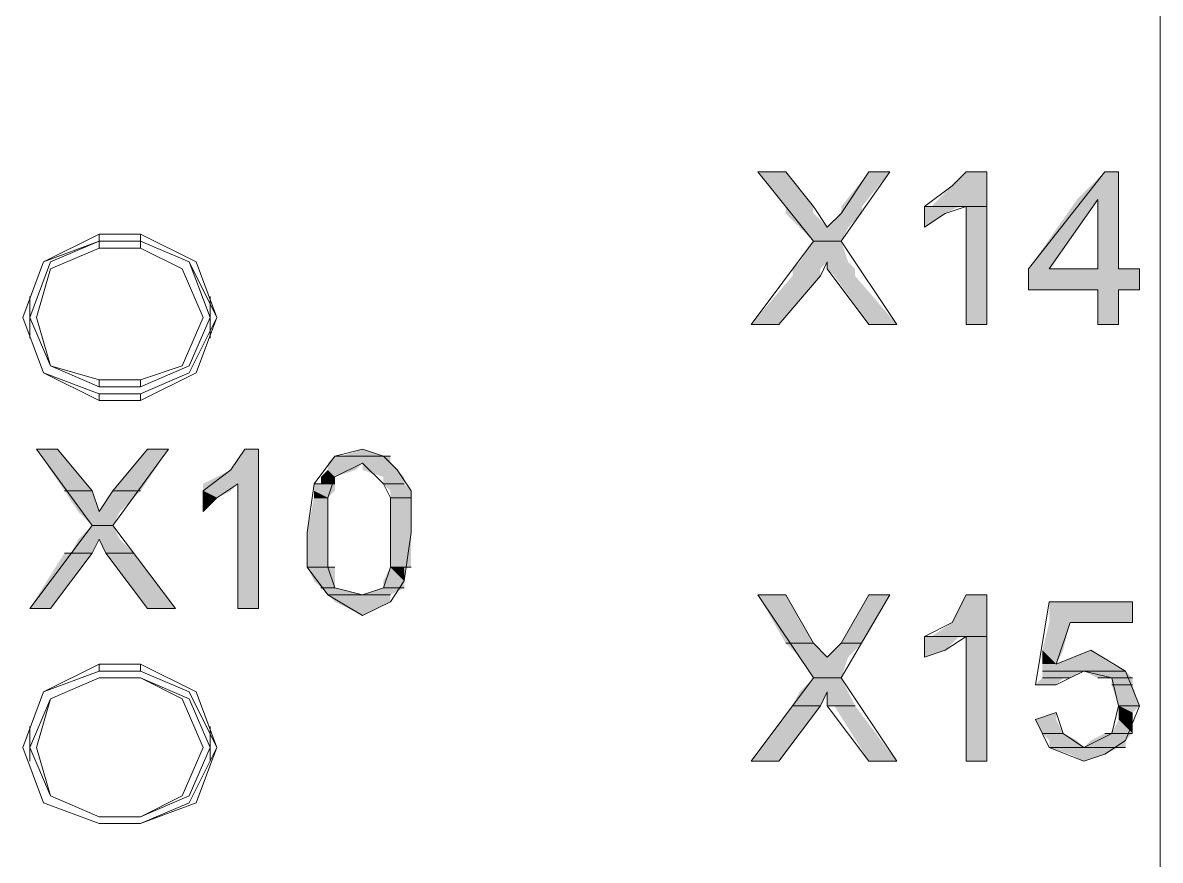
# Model space of a CAD drawing. Header units: millimetres. Extents: x -11 to 1219, y 0 to 1751.
# Drawn here: x 255.34 to 264.63, y 901.69 to 908.53 of the extents above; entities that cross this region are included whole.
import ezdxf

# ---------------------------------------------------------------- set-up
doc = ezdxf.new("R2010")
doc.units = ezdxf.units.MM
doc.header["$LTSCALE"] = 10
doc.layers.add('_MULTI_WIRE', color=9, linetype='CONTINUOUS')
doc.layers.add('PDF_Geometry', color=7, linetype='CONTINUOUS', true_color=0x151d1f)
doc.layers.add('PDF_Solid Fills', color=7, linetype='CONTINUOUS', true_color=0x070809)
doc.layers.get('_MULTI_WIRE').off()

# ---------------------------------------------------------------- blocks, each defined once
blk = doc.blocks.new('DVP-28SWS211R')
at = {"layer": 'PDF_Geometry', "color": 7, "lineweight": 9, "true_color": 0xffffff}
for p, q in [((11.7834, -70.4175), (11.7834, -37.9564)), ((8.4977, -57.1612), (8.7243, -57.1612)), ((8.7243, -57.1612), (8.4977, -57.1612)), ((8.7243, -57.1612), (8.4977, -57.1612)), ((8.4977, -57.1612), (8.9509, -57.7277)), ((8.9509, -57.4444), (8.7243, -57.1612)), ((9.1775, -57.7277), (9.5741, -57.1612)), ((9.4041, -57.1612), (9.1775, -57.5011)), ((9.4041, -57.1612), (9.574, -57.1612)), ((9.574, -57.1612), (9.4041, -57.1612)), ((9.5741, -57.1612), (9.4041, -57.1612)), ((10.1972, -57.1612), (10.0839, -57.2745)), ((10.1972, -57.1612), (10.3672, -57.1612)), ((10.3672, -57.1612), (10.1972, -57.1612)), ((10.3672, -57.1612), (10.1972, -57.1612)), ((10.3672, -58.4075), (10.3672, -57.1612)), ((11.3302, -57.1612), (10.7071, -57.9543)), ((11.4436, -57.1612), (11.3302, -57.1612)), ((11.3303, -57.1612), (11.4436, -57.1612)), ((11.4436, -57.1612), (11.3303, -57.1612)), ((11.4436, -57.9543), (11.4436, -57.1612)), ((10.0839, -57.2745), (9.8573, -57.4444)), ((10.877, -57.9542), (11.2736, -57.3877)), ((11.2736, -57.3877), (11.2736, -57.9542)), ((9.0642, -57.6144), (8.9509, -57.4444)), ((9.1775, -57.5011), (9.0642, -57.6144)), ((9.914, -57.4444), (9.8573, -57.4444)), ((9.8573, -57.4444), (10.1406, -57.4444)), ((9.8573, -57.4444), (9.8573, -57.6144)), ((9.8573, -57.6144), (10.0273, -57.5011)), ((10.1406, -57.4444), (9.914, -57.4444)), ((9.914, -57.4444), (10.1972, -57.4444)), ((10.1406, -57.4444), (9.914, -57.4444)), ((10.0273, -57.5011), (10.1972, -57.4444)), ((10.1972, -57.4444), (10.1406, -57.4444)), ((10.1972, -57.4444), (10.3672, -57.4444)), ((10.3672, -57.4444), (10.1972, -57.4444)), ((10.1972, -57.4444), (10.3672, -57.4444)), ((10.3672, -57.4444), (10.1972, -57.4444)), ((10.1972, -57.4444), (10.1972, -58.4075)), ((2.6626, -57.8976), (3.1158, -57.671)), ((3.1158, -57.671), (3.1158, -57.7276)), ((3.1158, -57.671), (3.4557, -57.671)), ((3.4557, -57.671), (3.4557, -57.7276)), ((3.4557, -57.671), (3.9089, -57.8976)), ((2.6626, -57.8976), (3.1158, -57.7276)), ((3.1158, -57.7276), (2.7192, -57.8976)), ((3.1158, -57.7843), (2.7192, -57.9542)), ((3.1158, -57.7276), (3.1158, -57.7843)), ((3.4557, -57.7276), (3.1158, -57.7276)), ((3.1158, -57.7276), (3.4557, -57.7276)), ((3.4557, -57.7843), (3.1158, -57.7843)), ((3.4557, -57.7276), (3.4557, -57.7843)), ((3.4557, -57.7277), (3.8523, -57.8976)), ((3.8523, -57.8976), (3.4557, -57.7277)), ((3.7956, -57.9543), (3.4557, -57.7843)), ((8.9509, -57.7277), (8.441, -58.4075)), ((8.9509, -57.7276), (9.1775, -57.7276)), ((9.1775, -57.7276), (8.9509, -57.7276)), ((8.9509, -57.7276), (9.1775, -57.7276)), ((9.1775, -57.7276), (8.9509, -57.7276)), ((9.6307, -58.4075), (9.1775, -57.7277)), ((2.4926, -58.3508), (2.6626, -57.8976)), ((2.4926, -58.3508), (2.6626, -57.8976)), ((2.7192, -57.8976), (2.5493, -58.3508)), ((2.7192, -57.9542), (2.6059, -58.3508)), ((3.9656, -58.3508), (3.7956, -57.9543)), ((3.8523, -57.8976), (4.0222, -58.3508)), ((4.0789, -58.3508), (3.8523, -57.8976)), ((3.9089, -57.8976), (4.0789, -58.3508)), ((9.0075, -58.0109), (9.0642, -57.8976)), ((9.0642, -57.8976), (9.0642, -57.9543)), ((9.0642, -57.9543), (9.4041, -58.4075)), ((10.7071, -57.9543), (10.7071, -58.1242)), ((10.877, -57.9542), (11.2736, -57.9542)), ((11.2736, -57.9542), (10.877, -57.9542)), ((11.2736, -57.9542), (10.877, -57.9542)), ((11.4436, -57.9542), (11.6135, -57.9542)), ((11.6135, -57.9542), (11.4436, -57.9542)), ((11.6135, -57.9543), (11.4436, -57.9543)), ((11.6135, -58.1242), (11.6135, -57.9543)), ((8.6676, -58.4075), (9.0075, -58.0109)), ((10.7071, -58.1242), (11.2736, -58.1242)), ((11.2736, -58.1242), (10.7071, -58.1242)), ((10.7071, -58.1242), (11.2736, -58.1242)), ((11.2736, -58.1242), (11.2736, -58.4075)), ((11.4436, -58.1242), (11.6135, -58.1242)), ((11.6135, -58.1242), (11.4436, -58.1242)), ((11.4436, -58.4075), (11.4436, -58.1242)), ((11.4436, -58.1242), (11.6135, -58.1242)), ((2.5493, -58.5208), (2.5493, -58.1809)), ((4.0222, -58.5208), (4.0222, -58.1809)), ((2.6626, -58.804), (2.4926, -58.3508)), ((2.6626, -58.804), (2.4926, -58.3508)), ((2.5493, -58.3508), (2.7192, -58.7474)), ((2.6059, -58.3508), (2.7192, -58.7474)), ((3.7956, -58.7474), (3.9656, -58.3508)), ((4.0222, -58.3508), (3.8523, -58.7474)), ((3.8523, -58.804), (4.0789, -58.3508)), ((4.0789, -58.3508), (3.9089, -58.804)), ((8.441, -58.4075), (8.6676, -58.4075)), ((8.6676, -58.4075), (8.441, -58.4075)), ((8.441, -58.4075), (8.6676, -58.4075)), ((9.4041, -58.4075), (9.6307, -58.4075)), ((9.6307, -58.4075), (9.4041, -58.4075)), ((9.4041, -58.4075), (9.6307, -58.4075)), ((10.1972, -58.4075), (10.3672, -58.4075)), ((10.3672, -58.4075), (10.1972, -58.4075)), ((10.1972, -58.4075), (10.3672, -58.4075)), ((11.2736, -58.4075), (11.4436, -58.4075)), ((11.4436, -58.4075), (11.2736, -58.4075)), ((11.2736, -58.4075), (11.4436, -58.4075)), ((3.1158, -58.974), (2.6626, -58.804)), ((3.1158, -59.0306), (2.6626, -58.804)), ((2.7192, -58.7474), (3.1158, -58.9173)), ((2.7192, -58.7474), (3.1158, -58.8607)), ((3.8523, -58.7474), (3.4557, -58.9173)), ((3.4557, -58.8607), (3.7956, -58.7474)), ((3.9089, -58.804), (3.4557, -59.0306)), ((3.4557, -58.974), (3.8523, -58.804)), ((3.1158, -58.9173), (3.1158, -58.8607)), ((3.1158, -58.8607), (3.4557, -58.8607)), ((3.4557, -58.9173), (3.4557, -58.8607)), ((3.4557, -58.9173), (3.1158, -58.9173)), ((3.1158, -59.0306), (3.1158, -58.974)), ((3.1158, -58.974), (3.4557, -58.974)), ((3.4557, -59.0306), (3.4557, -58.974)), ((3.4557, -59.0306), (3.1158, -59.0306)), ((2.6059, -59.4272), (2.7759, -59.4272)), ((2.7759, -59.4272), (2.6059, -59.4272)), ((2.7759, -59.4272), (2.6059, -59.4272)), ((2.6059, -59.4272), (3.0591, -60.0503)), ((3.0591, -59.7671), (2.7759, -59.4272)), ((3.2291, -60.0503), (3.6823, -59.4272)), ((3.5124, -59.4272), (3.2291, -59.7671)), ((3.5124, -59.4272), (3.6823, -59.4272)), ((3.6823, -59.4272), (3.5124, -59.4272)), ((3.6823, -59.4272), (3.5124, -59.4272)), ((4.3055, -59.4272), (4.1922, -59.5971)), ((4.3055, -59.4272), (4.4188, -59.4272)), ((4.4188, -59.4272), (4.3055, -59.4272)), ((4.4188, -59.4272), (4.3055, -59.4272)), ((4.4188, -60.7301), (4.4188, -59.4272)), ((5.2685, -59.4272), (5.0419, -59.4838)), ((5.4385, -59.4838), (5.2685, -59.4272)), ((5.0419, -59.4838), (4.872, -59.7104)), ((5.0986, -59.4838), (5.0419, -59.4838)), ((5.0419, -59.4838), (5.4951, -59.4838)), ((5.0419, -59.6538), (5.2685, -59.5405)), ((5.4951, -59.4838), (5.0986, -59.4838)), ((5.0986, -59.4838), (5.4951, -59.4838)), ((5.4951, -59.4838), (5.0986, -59.4838)), ((5.2685, -59.5405), (5.4385, -59.7105)), ((5.5518, -59.5971), (5.4385, -59.4838)), ((4.1922, -59.5971), (3.9656, -59.7671)), ((5.6651, -59.7671), (5.5518, -59.5971)), ((4.0789, -59.8237), (4.2488, -59.7104)), ((4.2488, -59.7104), (4.2488, -60.7301)), ((4.872, -59.7104), (4.8153, -60.107)), ((4.9286, -59.7104), (4.872, -59.7104)), ((4.872, -59.7104), (5.0419, -59.7104)), ((5.0419, -59.7104), (4.9286, -59.7104)), ((4.9286, -59.7104), (5.0419, -59.7104)), ((5.0419, -59.7104), (4.9286, -59.7104)), ((4.9853, -59.8238), (5.0419, -59.6538)), ((5.4385, -59.7104), (5.6085, -59.7104)), ((5.6085, -59.7104), (5.4385, -59.7104)), ((5.4385, -59.7104), (5.6085, -59.7104)), ((5.6085, -59.7104), (5.4385, -59.7104)), ((5.4385, -59.7105), (5.4951, -59.8238)), ((2.8326, -59.7671), (3.0592, -59.7671)), ((3.0592, -59.7671), (2.8326, -59.7671)), ((2.8326, -59.7671), (3.0592, -59.7671)), ((3.0592, -59.7671), (2.8326, -59.7671)), ((3.1158, -59.937), (3.0591, -59.7671)), ((3.2291, -59.7671), (3.1158, -59.937)), ((3.2291, -59.7671), (3.4557, -59.7671)), ((3.4557, -59.7671), (3.2291, -59.7671)), ((3.2291, -59.7671), (3.4557, -59.7671)), ((3.4557, -59.7671), (3.2291, -59.7671)), ((3.9656, -59.7671), (3.9656, -59.937)), ((3.9656, -59.937), (4.0789, -59.8237)), ((4.872, -59.8238), (4.9853, -59.8238)), ((4.9853, -59.8238), (4.872, -59.8238)), ((4.872, -59.8238), (4.9853, -59.8238)), ((4.9853, -59.8238), (4.872, -59.8238)), ((4.9853, -60.107), (4.9853, -59.8238)), ((5.4951, -59.8238), (5.4951, -60.107)), ((5.4952, -59.8238), (5.6651, -59.8238)), ((5.6651, -59.8238), (5.4952, -59.8238)), ((5.4952, -59.8238), (5.6651, -59.8238)), ((5.6651, -59.8238), (5.4952, -59.8238)), ((5.6651, -60.107), (5.6651, -59.7671)), ((3.0591, -60.0503), (2.5493, -60.7302)), ((3.0592, -60.0504), (3.2291, -60.0504)), ((3.2291, -60.0504), (3.0592, -60.0504)), ((3.0592, -60.0504), (3.2291, -60.0504)), ((3.2291, -60.0504), (3.0592, -60.0504)), ((3.739, -60.7302), (3.2291, -60.0503)), ((4.8153, -60.107), (4.8153, -60.3903)), ((4.9853, -60.3903), (4.9853, -60.107)), ((5.4951, -60.107), (5.4951, -60.3903)), ((5.6084, -60.5036), (5.6651, -60.107)), ((3.0591, -60.2769), (3.1158, -60.1636)), ((3.1158, -60.1636), (3.1724, -60.2769)), ((2.7192, -60.7302), (3.0591, -60.2769)), ((2.8892, -60.277), (2.8326, -60.277)), ((2.8326, -60.277), (3.0592, -60.277)), ((3.0592, -60.277), (2.8892, -60.277)), ((2.8892, -60.277), (3.0592, -60.277)), ((3.0592, -60.277), (2.8892, -60.277)), ((3.1724, -60.2769), (3.5124, -60.7302)), ((3.1725, -60.277), (3.3991, -60.277)), ((3.3991, -60.277), (3.1725, -60.277)), ((3.1725, -60.277), (3.3991, -60.277)), ((3.3991, -60.277), (3.1725, -60.277)), ((4.8153, -60.3903), (4.9853, -60.3903)), ((4.9853, -60.3903), (4.8153, -60.3903)), ((4.8153, -60.3903), (4.9853, -60.3903)), ((4.9853, -60.3903), (4.8153, -60.3903)), ((4.8153, -60.3903), (5.0419, -60.3903)), ((5.0419, -60.3903), (4.8153, -60.3903)), ((4.8153, -60.3903), (5.0419, -60.3903)), ((5.0419, -60.3903), (4.8153, -60.3903)), ((4.8153, -60.3903), (4.9853, -60.6169)), ((5.0419, -60.5602), (4.9853, -60.3903)), ((5.4951, -60.3903), (5.4385, -60.5602)), ((5.4952, -60.3903), (5.6651, -60.3903)), ((5.6651, -60.3903), (5.4952, -60.3903)), ((5.4952, -60.3903), (5.6651, -60.3903)), ((5.6651, -60.3903), (5.4952, -60.3903)), ((5.4952, -60.3903), (5.6085, -60.3903)), ((5.6085, -60.3903), (5.4952, -60.3903)), ((5.4952, -60.3903), (5.6651, -60.3903)), ((5.6085, -60.3903), (5.4952, -60.3903)), ((5.6651, -60.3903), (5.6085, -60.3903)), ((4.9286, -60.5602), (5.0419, -60.5602)), ((5.0419, -60.5602), (4.9286, -60.5602)), ((4.9286, -60.5602), (5.0419, -60.5602)), ((5.0419, -60.5602), (4.9286, -60.5602)), ((5.2685, -60.6169), (5.0419, -60.5602)), ((5.4385, -60.5602), (5.2685, -60.6169)), ((5.4385, -60.5602), (5.6085, -60.5602)), ((5.6085, -60.5602), (5.4385, -60.5602)), ((5.4385, -60.5602), (5.6085, -60.5602)), ((5.6085, -60.5602), (5.4385, -60.5602)), ((5.4951, -60.6735), (5.6084, -60.5036)), ((4.9853, -60.6169), (5.2685, -60.6169)), ((5.2685, -60.6169), (4.9853, -60.6169)), ((4.9853, -60.6169), (5.2685, -60.6169)), ((5.2685, -60.6169), (4.9853, -60.6169)), ((4.9853, -60.6169), (5.2685, -60.7868)), ((5.2686, -60.6169), (5.4952, -60.6169)), ((5.4952, -60.6169), (5.2686, -60.6169)), ((5.2686, -60.6169), (5.4952, -60.6169)), ((5.4952, -60.6169), (5.2686, -60.6169)), ((8.4977, -60.6169), (8.7243, -60.6169)), ((8.7243, -60.6169), (8.4977, -60.6169)), ((8.7243, -60.6169), (8.4977, -60.6169)), ((8.4977, -60.6169), (8.9509, -61.2967)), ((8.9509, -61.0134), (8.7243, -60.6169)), ((9.1775, -61.2967), (9.5741, -60.6169)), ((9.4041, -60.6169), (9.1775, -61.0134)), ((9.4041, -60.6169), (9.574, -60.6169)), ((9.574, -60.6169), (9.4041, -60.6169)), ((9.5741, -60.6169), (9.4041, -60.6169)), ((10.1972, -60.6169), (10.0839, -60.8435)), ((10.1972, -60.6169), (10.3672, -60.6169)), ((10.3672, -60.6169), (10.1972, -60.6169)), ((10.3672, -60.6169), (10.1972, -60.6169)), ((10.3672, -61.9765), (10.3672, -60.6169)), ((2.5493, -60.7302), (2.7192, -60.7302)), ((2.7192, -60.7302), (2.5493, -60.7302)), ((2.5493, -60.7302), (2.7192, -60.7302)), ((3.5124, -60.7302), (3.739, -60.7302)), ((3.739, -60.7302), (3.5124, -60.7302)), ((3.5124, -60.7302), (3.739, -60.7302)), ((4.2488, -60.7301), (4.4188, -60.7301)), ((4.2488, -60.7302), (4.4188, -60.7302)), ((4.4188, -60.7302), (4.2488, -60.7302)), ((5.2685, -60.7868), (5.4951, -60.6735)), ((10.877, -60.6735), (10.7637, -61.3533)), ((10.877, -60.6735), (11.5568, -60.6735)), ((11.5568, -60.6735), (10.877, -60.6735)), ((11.5568, -60.6735), (10.877, -60.6735)), ((11.5568, -60.8435), (11.5568, -60.6735)), ((10.0839, -60.8435), (9.8573, -60.9568)), ((10.9337, -61.1834), (11.047, -60.8435)), ((11.047, -60.8435), (11.5568, -60.8435)), ((11.5568, -60.8435), (11.047, -60.8435)), ((11.047, -60.8435), (11.5568, -60.8435)), ((8.7243, -61.0134), (8.9509, -61.0134)), ((8.9509, -61.0134), (8.7243, -61.0134)), ((8.7243, -61.0134), (8.9509, -61.0134)), ((8.9509, -61.0134), (8.7243, -61.0134)), ((9.0642, -61.1267), (8.9509, -61.0134)), ((9.1775, -61.0134), (9.0642, -61.1267)), ((9.1775, -61.0134), (9.3474, -61.0134)), ((9.3474, -61.0134), (9.1775, -61.0134)), ((9.1775, -61.0134), (9.3474, -61.0134)), ((9.3474, -61.0134), (9.1775, -61.0134)), ((9.914, -60.9568), (9.8573, -60.9568)), ((9.8573, -60.9568), (10.1406, -60.9568)), ((9.8573, -60.9568), (9.8573, -61.1267)), ((10.1406, -60.9568), (9.914, -60.9568)), ((9.914, -60.9568), (10.1972, -60.9568)), ((10.1406, -60.9568), (9.914, -60.9568)), ((10.0273, -61.0701), (10.1972, -60.9568)), ((10.1972, -60.9568), (10.1406, -60.9568)), ((10.1972, -60.9568), (10.3672, -60.9568)), ((10.3672, -60.9568), (10.1972, -60.9568)), ((10.1972, -60.9568), (10.3672, -60.9568)), ((10.3672, -60.9568), (10.1972, -60.9568)), ((10.1972, -60.9568), (10.1972, -61.9765)), ((9.8573, -61.1267), (10.0273, -61.0701)), ((11.2169, -61.0701), (10.9337, -61.1834)), ((11.5002, -61.24), (11.2169, -61.0701)), ((2.6626, -61.41), (3.1158, -61.1834)), ((3.1158, -61.1834), (3.1158, -61.2401)), ((3.1158, -61.1834), (3.4557, -61.1834)), ((3.4557, -61.1834), (3.4557, -61.2401)), ((3.9089, -61.41), (3.4557, -61.1834)), ((3.1158, -61.2401), (2.6626, -61.41)), ((2.7192, -61.4667), (3.1158, -61.2967)), ((3.1158, -61.2967), (2.7192, -61.4667)), ((3.4557, -61.2401), (3.1158, -61.2401)), ((3.1158, -61.2967), (3.1158, -61.2967)), ((3.1158, -61.2967), (3.4557, -61.2967)), ((3.4557, -61.2967), (3.1158, -61.2967)), ((3.4557, -61.2401), (3.8523, -61.41)), ((3.4557, -61.2967), (3.4557, -61.2967)), ((3.4557, -61.2967), (3.7956, -61.4666)), ((3.8523, -61.4666), (3.4557, -61.2967)), ((8.9509, -61.2967), (8.441, -61.9765)), ((8.9509, -61.2967), (9.1775, -61.2967)), ((9.1775, -61.2967), (8.9509, -61.2967)), ((8.9509, -61.2967), (9.1775, -61.2967)), ((9.1775, -61.2967), (8.9509, -61.2967)), ((9.6307, -61.9765), (9.1775, -61.2967)), ((10.8204, -61.2401), (11.5002, -61.2401)), ((11.5002, -61.2401), (10.8204, -61.2401)), ((10.8204, -61.2401), (11.5002, -61.2401)), ((11.5002, -61.2401), (10.8204, -61.2401)), ((10.8204, -61.2967), (10.9903, -61.2967)), ((10.9903, -61.2967), (10.8204, -61.2967)), ((10.8204, -61.2967), (11.047, -61.2967)), ((10.9903, -61.2967), (10.8204, -61.2967)), ((10.9337, -61.3533), (11.047, -61.2967)), ((11.047, -61.2967), (10.9903, -61.2967)), ((11.047, -61.2967), (11.1603, -61.24)), ((11.1603, -61.24), (11.3869, -61.2967)), ((11.2736, -61.2967), (11.5569, -61.2967)), ((11.5569, -61.2967), (11.2736, -61.2967)), ((11.2736, -61.2967), (11.5569, -61.2967)), ((11.5569, -61.2967), (11.2736, -61.2967)), ((11.3869, -61.2967), (11.4435, -61.5233)), ((11.6135, -61.5233), (11.5002, -61.24)), ((2.4926, -61.8632), (2.6626, -61.41)), ((2.6626, -61.41), (2.4926, -61.8632)), ((3.8523, -61.41), (4.0789, -61.8632)), ((4.0789, -61.8632), (3.9089, -61.41)), ((9.0075, -61.5233), (9.0642, -61.41)), ((9.0642, -61.41), (9.0642, -61.5233)), ((10.7637, -61.3533), (10.9337, -61.3533)), ((10.7637, -61.3534), (10.9337, -61.3534)), ((10.9337, -61.3534), (10.7637, -61.3534)), ((11.3869, -61.3534), (11.5569, -61.3534)), ((11.5569, -61.3534), (11.3869, -61.3534)), ((11.3869, -61.3534), (11.5569, -61.3534)), ((11.5569, -61.3534), (11.3869, -61.3534)), ((2.7192, -61.4667), (2.5493, -61.8632)), ((2.6059, -61.8632), (2.7192, -61.4667)), ((3.7956, -61.4666), (3.9656, -61.8632)), ((4.0222, -61.8632), (3.8523, -61.4666)), ((8.6676, -61.9765), (9.0075, -61.5233)), ((8.7809, -61.5233), (9.0075, -61.5233)), ((9.0075, -61.5233), (8.7809, -61.5233)), ((8.7809, -61.5233), (9.0075, -61.5233)), ((9.0075, -61.5233), (8.7809, -61.5233)), ((9.0642, -61.5233), (9.2908, -61.5233)), ((9.2908, -61.5233), (9.0642, -61.5233)), ((9.0642, -61.5233), (9.2908, -61.5233)), ((9.2908, -61.5233), (9.0642, -61.5233)), ((9.0642, -61.5233), (9.4041, -61.9765)), ((10.9337, -61.5799), (10.7637, -61.6366)), ((10.9903, -61.7499), (10.9337, -61.5799)), ((11.4435, -61.5233), (11.3869, -61.7499)), ((11.4436, -61.5233), (11.6135, -61.5233)), ((11.6135, -61.5233), (11.4436, -61.5233)), ((11.4436, -61.5233), (11.6135, -61.5233)), ((11.6135, -61.5233), (11.4436, -61.5233)), ((11.5002, -61.8065), (11.6135, -61.5233)), ((10.7637, -61.6366), (10.877, -61.8632)), ((2.5493, -61.9765), (2.5493, -61.6932)), ((4.0222, -61.9765), (4.0222, -61.6932)), ((10.8204, -61.7499), (10.9903, -61.7499)), ((10.9903, -61.7499), (10.8204, -61.7499)), ((10.8204, -61.7499), (10.9903, -61.7499)), ((10.9903, -61.7499), (10.8204, -61.7499)), ((11.1603, -61.8632), (10.9903, -61.7499)), ((11.3869, -61.7499), (11.1603, -61.8632)), ((11.3869, -61.7499), (11.3303, -61.7499)), ((11.3303, -61.7499), (11.5569, -61.7499)), ((11.5569, -61.7499), (11.3869, -61.7499)), ((11.3869, -61.7499), (11.5569, -61.7499)), ((11.5569, -61.7499), (11.3869, -61.7499)), ((2.6626, -62.3164), (2.4926, -61.8632)), ((2.4926, -61.8632), (2.6626, -62.3164)), ((2.5493, -61.8632), (2.7192, -62.2598)), ((2.7192, -62.2598), (2.6059, -61.8632)), ((3.9656, -61.8632), (3.7956, -62.2597)), ((4.0789, -61.8632), (3.8523, -62.3164)), ((3.8523, -62.2597), (4.0222, -61.8632)), ((3.9089, -62.3164), (4.0789, -61.8632)), ((10.877, -61.8632), (11.4435, -61.8632)), ((11.4435, -61.8632), (10.877, -61.8632)), ((10.877, -61.8632), (11.5002, -61.8632)), ((11.4435, -61.8632), (10.877, -61.8632)), ((10.877, -61.8632), (11.1603, -61.9765)), ((11.3302, -61.9198), (11.5002, -61.8065)), ((11.5002, -61.8632), (11.4435, -61.8632)), ((11.1603, -61.9765), (11.3302, -61.9198)), ((8.441, -61.9765), (8.6676, -61.9765)), ((8.6676, -61.9765), (8.441, -61.9765)), ((8.441, -61.9765), (8.6676, -61.9765)), ((9.4041, -61.9765), (9.6307, -61.9765)), ((9.6307, -61.9765), (9.4041, -61.9765)), ((9.4041, -61.9765), (9.6307, -61.9765)), ((10.1972, -61.9765), (10.3672, -61.9765)), ((10.3672, -61.9765), (10.1972, -61.9765)), ((10.1972, -61.9765), (10.3672, -61.9765)), ((3.1158, -62.4864), (2.6626, -62.3164)), ((2.6626, -62.3164), (3.1158, -62.4864)), ((3.1158, -62.4297), (2.7192, -62.2598)), ((2.7192, -62.2598), (3.1158, -62.4297)), ((3.7956, -62.2597), (3.4557, -62.4297)), ((3.4557, -62.4297), (3.8523, -62.2597)), ((3.8523, -62.3164), (3.4557, -62.4864)), ((3.4557, -62.4864), (3.9089, -62.3164)), ((3.1158, -62.4297), (3.1158, -62.4297)), ((3.4557, -62.4297), (3.1158, -62.4297)), ((3.1158, -62.4297), (3.4557, -62.4297)), ((3.4557, -62.4297), (3.4557, -62.4297)), ((3.1158, -62.4864), (3.1158, -62.4864)), ((3.4557, -62.4864), (3.1158, -62.4864)), ((3.1158, -62.4864), (3.4557, -62.4864)), ((3.4557, -62.4864), (3.4557, -62.4864))]:
    blk.add_line(p, q, dxfattribs=at)
at = {"layer": 'PDF_Solid Fills', "color": 7, "lineweight": 9, "true_color": 0xffffff, "transparency": 33554559}
for points in [[(8.4977, -57.1612), (8.7243, -57.4444), (8.9509, -57.4444)], [(8.4977, -57.1612), (8.7243, -57.1612), (8.9509, -57.4444)], [(9.4041, -57.1612), (9.1775, -57.4444), (9.3474, -57.4444)], [(9.4041, -57.1612), (9.574, -57.1612), (9.3474, -57.4444)], [(10.1972, -57.1612), (10.0839, -57.2745), (10.3672, -57.2745)], [(10.1972, -57.1612), (10.3672, -57.1612), (10.3672, -57.2745)], [(11.3303, -57.1612), (11.1036, -57.3878), (11.4436, -57.3878)], [(11.3303, -57.1612), (11.4436, -57.1612), (11.4436, -57.3878)], [(10.0839, -57.2745), (9.914, -57.4444), (10.3672, -57.4444)], [(10.0839, -57.2745), (10.3672, -57.2745), (10.3672, -57.4444)], [(11.1036, -57.3878), (10.7071, -57.9543), (10.877, -57.9543)], [(11.1036, -57.3878), (11.2736, -57.3878), (10.877, -57.9543)], [(11.2736, -57.3878), (11.2736, -57.9543), (11.4436, -57.9543)], [(11.2736, -57.3878), (11.4436, -57.3878), (11.4436, -57.9543)], [(8.7243, -57.4444), (8.7243, -57.5011), (8.9509, -57.5011)], [(8.7243, -57.4444), (8.9509, -57.4444), (8.9509, -57.5011)], [(8.7243, -57.501), (8.8376, -57.6144), (9.0642, -57.6144)], [(8.7243, -57.501), (8.9509, -57.501), (9.0642, -57.6144)], [(9.1775, -57.501), (9.0642, -57.6144), (9.2341, -57.6144)], [(9.1775, -57.4444), (9.1775, -57.5011), (9.3474, -57.5011)], [(9.1775, -57.4444), (9.3474, -57.4444), (9.3474, -57.5011)], [(9.1775, -57.501), (9.3474, -57.501), (9.2341, -57.6144)], [(9.8573, -57.4444), (9.8573, -57.5011), (10.0273, -57.5011)], [(9.8573, -57.4444), (10.1406, -57.4444), (10.0273, -57.5011)], [(9.8573, -57.501), (10.0273, -57.501), (9.8573, -57.6144)], [(10.1972, -57.4444), (10.1972, -57.5011), (10.3672, -57.5011)], [(10.1972, -57.4444), (10.3672, -57.4444), (10.3672, -57.5011)], [(10.1972, -57.501), (10.1972, -57.6144), (10.3672, -57.6144)], [(10.1972, -57.501), (10.3672, -57.501), (10.3672, -57.6144)], [(8.8376, -57.6143), (8.9509, -57.7276), (9.1775, -57.7276)], [(8.8376, -57.6143), (9.2341, -57.6143), (9.1775, -57.7276)], [(10.1972, -57.6143), (10.1972, -58.4075), (10.3672, -58.4075)], [(10.1972, -57.6143), (10.3672, -57.6143), (10.3672, -58.4075)], [(8.9509, -57.7276), (8.8376, -57.8976), (9.2341, -57.8976)], [(8.9509, -57.7276), (9.1775, -57.7276), (9.2341, -57.8976)], [(8.8376, -57.8976), (8.7809, -57.9542), (9.0075, -57.9542)], [(8.7809, -57.9542), (8.7809, -58.0109), (9.0075, -58.0109)], [(8.7809, -57.9542), (9.0075, -57.9542), (9.0075, -58.0109)], [(8.8376, -57.8976), (9.0642, -57.8976), (9.0075, -57.9542)], [(9.0642, -57.8976), (9.0642, -57.9542), (9.2908, -57.9542)], [(9.0642, -57.8976), (9.2341, -57.8976), (9.2908, -57.9542)], [(9.0642, -57.9542), (9.1208, -58.0109), (9.2908, -58.0109)], [(9.0642, -57.9542), (9.2908, -57.9542), (9.2908, -58.0109)], [(10.7071, -57.9542), (10.7071, -58.1242), (11.6135, -58.1242)], [(10.7071, -57.9542), (11.6135, -57.9542), (11.6135, -58.1242)], [(8.7809, -58.0109), (8.441, -58.4074), (8.6676, -58.4074)], [(8.7809, -58.0109), (9.0075, -58.0109), (8.6676, -58.4074)], [(9.1208, -58.0109), (9.4041, -58.4074), (9.6307, -58.4074)], [(9.1208, -58.0109), (9.2908, -58.0109), (9.6307, -58.4074)], [(11.2736, -58.1242), (11.2736, -58.4075), (11.4436, -58.4075)], [(11.2736, -58.1242), (11.4436, -58.1242), (11.4436, -58.4075)], [(2.6059, -59.4272), (2.8325, -59.7671), (3.0591, -59.7671)], [(2.6059, -59.4272), (2.7759, -59.4272), (3.0591, -59.7671)], [(3.5124, -59.4272), (3.2291, -59.7671), (3.4557, -59.7671)], [(3.5124, -59.4272), (3.6823, -59.4272), (3.4557, -59.7671)], [(4.3055, -59.4272), (4.1922, -59.5971), (4.4188, -59.5971)], [(4.3055, -59.4272), (4.4188, -59.4272), (4.4188, -59.5971)], [(5.2686, -59.4272), (5.0986, -59.4838), (5.4385, -59.4838)], [(5.0419, -59.4838), (4.9853, -59.5405), (5.4951, -59.5405)], [(4.9853, -59.5405), (4.9853, -59.5972), (5.2119, -59.5972)], [(4.9853, -59.5405), (5.2685, -59.5405), (5.2119, -59.5972)], [(5.0419, -59.4838), (5.4951, -59.4838), (5.4951, -59.5405)], [(5.2686, -59.5405), (5.2686, -59.5972), (5.5518, -59.5972)], [(5.2686, -59.5405), (5.4952, -59.5405), (5.5518, -59.5972)], [(4.1922, -59.5971), (3.9656, -59.7104), (4.4188, -59.7104)], [(4.1922, -59.5971), (4.4188, -59.5971), (4.4188, -59.7104)], [(4.9853, -59.5971), (4.9286, -59.6538), (5.0419, -59.6538)], [(4.9853, -59.5971), (5.2119, -59.5971), (5.0419, -59.6538)], [(5.2686, -59.5971), (5.4385, -59.6538), (5.6085, -59.6538)], [(5.2686, -59.5971), (5.5518, -59.5971), (5.6085, -59.6538)], [(3.9656, -59.7104), (3.9656, -59.7671), (4.1922, -59.7671)], [(3.9656, -59.7104), (4.2488, -59.7104), (4.1922, -59.7671)], [(4.2488, -59.7104), (4.2488, -59.7671), (4.4188, -59.7671)], [(4.2488, -59.7104), (4.4188, -59.7104), (4.4188, -59.7671)], [(4.872, -59.7104), (4.872, -59.7671), (5.0419, -59.7671)], [(4.872, -59.7104), (5.0419, -59.7104), (5.0419, -59.7671)], [(4.9286, -59.6538), (4.9286, -59.7105), (5.0419, -59.7105)], [(4.9286, -59.6538), (5.0419, -59.6538), (5.0419, -59.7105)], [(5.4385, -59.6538), (5.4385, -59.7105), (5.6085, -59.7105)], [(5.4385, -59.6538), (5.6085, -59.6538), (5.6085, -59.7105)], [(5.4385, -59.7104), (5.4952, -59.7671), (5.6651, -59.7671)], [(5.4385, -59.7104), (5.6085, -59.7104), (5.6651, -59.7671)], [(2.8326, -59.7671), (2.9459, -59.9371), (3.1158, -59.9371)], [(2.8326, -59.7671), (3.0592, -59.7671), (3.1158, -59.9371)], [(3.2291, -59.7671), (3.1158, -59.9371), (3.2858, -59.9371)], [(3.2291, -59.7671), (3.4557, -59.7671), (3.2858, -59.9371)], [(3.9656, -59.7671), (3.9656, -59.8238), (4.0789, -59.8238)], [(3.9656, -59.7671), (4.1922, -59.7671), (4.0789, -59.8238)], [(3.9656, -59.8238), (4.0789, -59.8238), (3.9656, -59.9371)], [(4.2488, -59.7671), (4.2488, -59.8238), (4.4188, -59.8238)], [(4.2488, -59.7671), (4.4188, -59.7671), (4.4188, -59.8238)], [(4.2488, -59.8238), (4.2488, -59.9371), (4.4188, -59.9371)], [(4.2488, -59.8238), (4.4188, -59.8238), (4.4188, -59.9371)], [(4.872, -59.8238), (4.8153, -60.107), (4.9853, -60.107)], [(4.872, -59.7671), (4.872, -59.8238), (4.9853, -59.8238)], [(4.872, -59.7671), (5.0419, -59.7671), (4.9853, -59.8238)], [(4.872, -59.8238), (4.9853, -59.8238), (4.9853, -60.107)], [(5.4952, -59.7671), (5.4952, -59.8238), (5.6651, -59.8238)], [(5.4952, -59.7671), (5.6651, -59.7671), (5.6651, -59.8238)], [(5.4952, -59.8238), (5.4952, -60.107), (5.6651, -60.107)], [(5.4952, -59.8238), (5.6651, -59.8238), (5.6651, -60.107)], [(2.9459, -59.9371), (3.0592, -60.0504), (3.2291, -60.0504)], [(2.9459, -59.9371), (3.2858, -59.9371), (3.2291, -60.0504)], [(4.2488, -59.9371), (4.2488, -60.7302), (4.4188, -60.7302)], [(4.2488, -59.9371), (4.4188, -59.9371), (4.4188, -60.7302)], [(3.0592, -60.0504), (2.9459, -60.1637), (3.2858, -60.1637)], [(3.0592, -60.0504), (3.2291, -60.0504), (3.2858, -60.1637)], [(4.8153, -60.107), (4.8153, -60.3903), (4.9853, -60.3903)], [(4.8153, -60.107), (4.9853, -60.107), (4.9853, -60.3903)], [(5.4952, -60.107), (5.4952, -60.3903), (5.6651, -60.3903)], [(5.4952, -60.107), (5.6651, -60.107), (5.6651, -60.3903)], [(2.9459, -60.1637), (2.8892, -60.277), (3.0592, -60.277)], [(2.9459, -60.1637), (3.1158, -60.1637), (3.0592, -60.277)], [(3.1158, -60.1637), (3.1725, -60.277), (3.3991, -60.277)], [(3.1158, -60.1637), (3.2858, -60.1637), (3.3991, -60.277)], [(2.8326, -60.277), (2.5493, -60.7302), (2.7193, -60.7302)], [(2.8326, -60.277), (3.0592, -60.277), (2.7193, -60.7302)], [(3.1725, -60.277), (3.5124, -60.7302), (3.739, -60.7302)], [(3.1725, -60.277), (3.3991, -60.277), (3.739, -60.7302)], [(4.8153, -60.3903), (4.872, -60.5036), (5.0419, -60.5036)], [(4.8153, -60.3903), (5.0419, -60.3903), (5.0419, -60.5036)], [(5.4952, -60.3903), (5.4385, -60.5036), (5.6085, -60.5036)], [(5.4952, -60.3903), (5.6085, -60.3903), (5.6085, -60.5036)], [(4.872, -60.5036), (4.9286, -60.5602), (5.0419, -60.5602)], [(4.872, -60.5036), (5.0419, -60.5036), (5.0419, -60.5602)], [(4.9286, -60.5602), (4.9853, -60.6169), (5.2685, -60.6169)], [(4.9286, -60.5602), (5.0419, -60.5602), (5.2685, -60.6169)], [(5.4385, -60.5602), (5.2685, -60.6169), (5.4952, -60.6169)], [(5.4385, -60.5036), (5.4385, -60.5602), (5.6085, -60.5602)], [(5.4385, -60.5036), (5.6085, -60.5036), (5.6085, -60.5602)], [(5.4385, -60.5602), (5.6085, -60.5602), (5.4952, -60.6169)], [(4.9853, -60.6169), (5.0419, -60.6735), (5.4951, -60.6735)], [(4.9853, -60.6169), (5.4951, -60.6169), (5.4951, -60.6735)], [(8.4977, -60.6169), (8.7243, -61.0134), (8.9509, -61.0134)], [(8.4977, -60.6169), (8.7243, -60.6169), (8.9509, -61.0134)], [(9.4041, -60.6169), (9.1775, -61.0134), (9.3474, -61.0134)], [(9.4041, -60.6169), (9.574, -60.6169), (9.3474, -61.0134)], [(10.1972, -60.6169), (10.0839, -60.8435), (10.3672, -60.8435)], [(10.1972, -60.6169), (10.3672, -60.6169), (10.3672, -60.8435)], [(5.0419, -60.6735), (5.4951, -60.6735), (5.2685, -60.7868)], [(10.877, -60.6735), (10.877, -60.8435), (11.5568, -60.8435)], [(10.877, -60.6735), (11.5568, -60.6735), (11.5568, -60.8435)], [(10.0839, -60.8435), (9.914, -60.9568), (10.3672, -60.9568)], [(10.0839, -60.8435), (10.3672, -60.8435), (10.3672, -60.9568)], [(10.877, -60.8435), (10.8204, -61.0701), (10.9903, -61.0701)], [(10.877, -60.8435), (11.047, -60.8435), (10.9903, -61.0701)], [(8.7243, -61.0134), (8.8376, -61.1267), (9.0642, -61.1267)], [(8.7243, -61.0134), (8.9509, -61.0134), (9.0642, -61.1267)], [(9.1775, -61.0134), (9.0642, -61.1267), (9.2341, -61.1267)], [(9.1775, -61.0134), (9.3474, -61.0134), (9.2341, -61.1267)], [(9.8573, -60.9568), (9.8573, -61.0701), (10.0273, -61.0701)], [(9.8573, -60.9568), (10.1406, -60.9568), (10.0273, -61.0701)], [(10.1972, -60.9568), (10.1972, -61.0701), (10.3672, -61.0701)], [(10.1972, -60.9568), (10.3672, -60.9568), (10.3672, -61.0701)], [(8.8376, -61.1267), (8.9509, -61.2967), (9.1775, -61.2967)], [(8.8376, -61.1267), (9.2341, -61.1267), (9.1775, -61.2967)], [(9.8573, -61.0701), (10.0273, -61.0701), (9.8573, -61.1268)], [(10.1972, -61.0701), (10.1972, -61.1268), (10.3672, -61.1268)], [(10.1972, -61.0701), (10.3672, -61.0701), (10.3672, -61.1268)], [(10.1972, -61.1267), (10.1972, -61.9765), (10.3672, -61.9765)], [(10.1972, -61.1267), (10.3672, -61.1267), (10.3672, -61.9765)], [(10.8204, -61.0701), (10.8204, -61.1834), (10.9337, -61.1834)], [(10.8204, -61.0701), (10.9903, -61.0701), (10.9337, -61.1834)], [(11.2169, -61.0701), (10.9337, -61.1834), (11.3869, -61.1834)], [(10.8204, -61.1834), (10.8204, -61.2401), (11.5002, -61.2401)], [(10.8204, -61.1834), (11.3869, -61.1834), (11.5002, -61.2401)], [(8.9509, -61.2967), (8.8376, -61.41), (9.2341, -61.41)], [(8.9509, -61.2967), (9.1775, -61.2967), (9.2341, -61.41)], [(10.8204, -61.2967), (10.7637, -61.3534), (10.9337, -61.3534)], [(10.8204, -61.2401), (10.8204, -61.2967), (11.047, -61.2967)], [(10.8204, -61.2401), (11.1603, -61.2401), (11.047, -61.2967)], [(10.8204, -61.2967), (10.9903, -61.2967), (10.9337, -61.3534)], [(11.1603, -61.2401), (11.2736, -61.2967), (11.5568, -61.2967)], [(11.1603, -61.2401), (11.5002, -61.2401), (11.5568, -61.2967)], [(11.3869, -61.2967), (11.3869, -61.3534), (11.5569, -61.3534)], [(11.3869, -61.2967), (11.5569, -61.2967), (11.5569, -61.3534)], [(8.8376, -61.41), (8.7809, -61.5233), (9.0075, -61.5233)], [(8.8376, -61.41), (9.0642, -61.41), (9.0075, -61.5233)], [(9.0642, -61.41), (9.0642, -61.5233), (9.2908, -61.5233)], [(9.0642, -61.41), (9.2341, -61.41), (9.2908, -61.5233)], [(11.3869, -61.3534), (11.4436, -61.5233), (11.6135, -61.5233)], [(11.3869, -61.3534), (11.5569, -61.3534), (11.6135, -61.5233)], [(8.7809, -61.5233), (8.441, -61.9765), (8.6676, -61.9765)], [(8.7809, -61.5233), (9.0075, -61.5233), (8.6676, -61.9765)], [(9.1208, -61.5233), (9.4041, -61.9765), (9.6307, -61.9765)], [(9.1208, -61.5233), (9.2908, -61.5233), (9.6307, -61.9765)], [(10.9337, -61.5799), (10.7637, -61.6366), (10.9337, -61.6366)], [(11.4436, -61.5233), (11.4436, -61.5799), (11.5569, -61.5799)], [(11.4436, -61.5233), (11.6135, -61.5233), (11.5569, -61.5799)], [(11.4436, -61.5799), (11.4436, -61.6366), (11.5569, -61.6366)], [(11.4436, -61.5799), (11.5569, -61.5799), (11.5569, -61.6366)], [(10.7637, -61.6366), (10.8204, -61.7499), (10.9903, -61.7499)], [(10.7637, -61.6366), (10.9337, -61.6366), (10.9903, -61.7499)], [(11.4436, -61.6366), (11.3869, -61.7499), (11.5569, -61.7499)], [(11.4436, -61.6366), (11.5569, -61.6366), (11.5569, -61.7499)], [(10.8204, -61.7499), (10.877, -61.8065), (11.1036, -61.8065)], [(10.8204, -61.7499), (10.9903, -61.7499), (11.1036, -61.8065)], [(11.3303, -61.7499), (11.217, -61.8065), (11.5002, -61.8065)], [(11.3303, -61.7499), (11.5569, -61.7499), (11.5002, -61.8065)], [(10.877, -61.8065), (10.877, -61.8632), (11.1603, -61.8632)], [(10.877, -61.8065), (11.1036, -61.8065), (11.1603, -61.8632)], [(10.877, -61.8632), (11.047, -61.9198), (11.3302, -61.9198)], [(10.877, -61.8632), (11.4435, -61.8632), (11.3302, -61.9198)], [(11.2169, -61.8065), (11.1603, -61.8632), (11.5002, -61.8632)], [(11.2169, -61.8065), (11.5002, -61.8065), (11.5002, -61.8632)], [(11.047, -61.9198), (11.3302, -61.9198), (11.1603, -61.9765)]]:
    blk.add_solid(points, dxfattribs=at)

msp = doc.modelspace()

# ---------------------------------------------------------------- block references
at = {"layer": '_MULTI_WIRE'}
msp.add_blockref('DVP-28SWS211R', (252.8495, 964.4776), dxfattribs=at)

doc.saveas('drawing.dxf')
